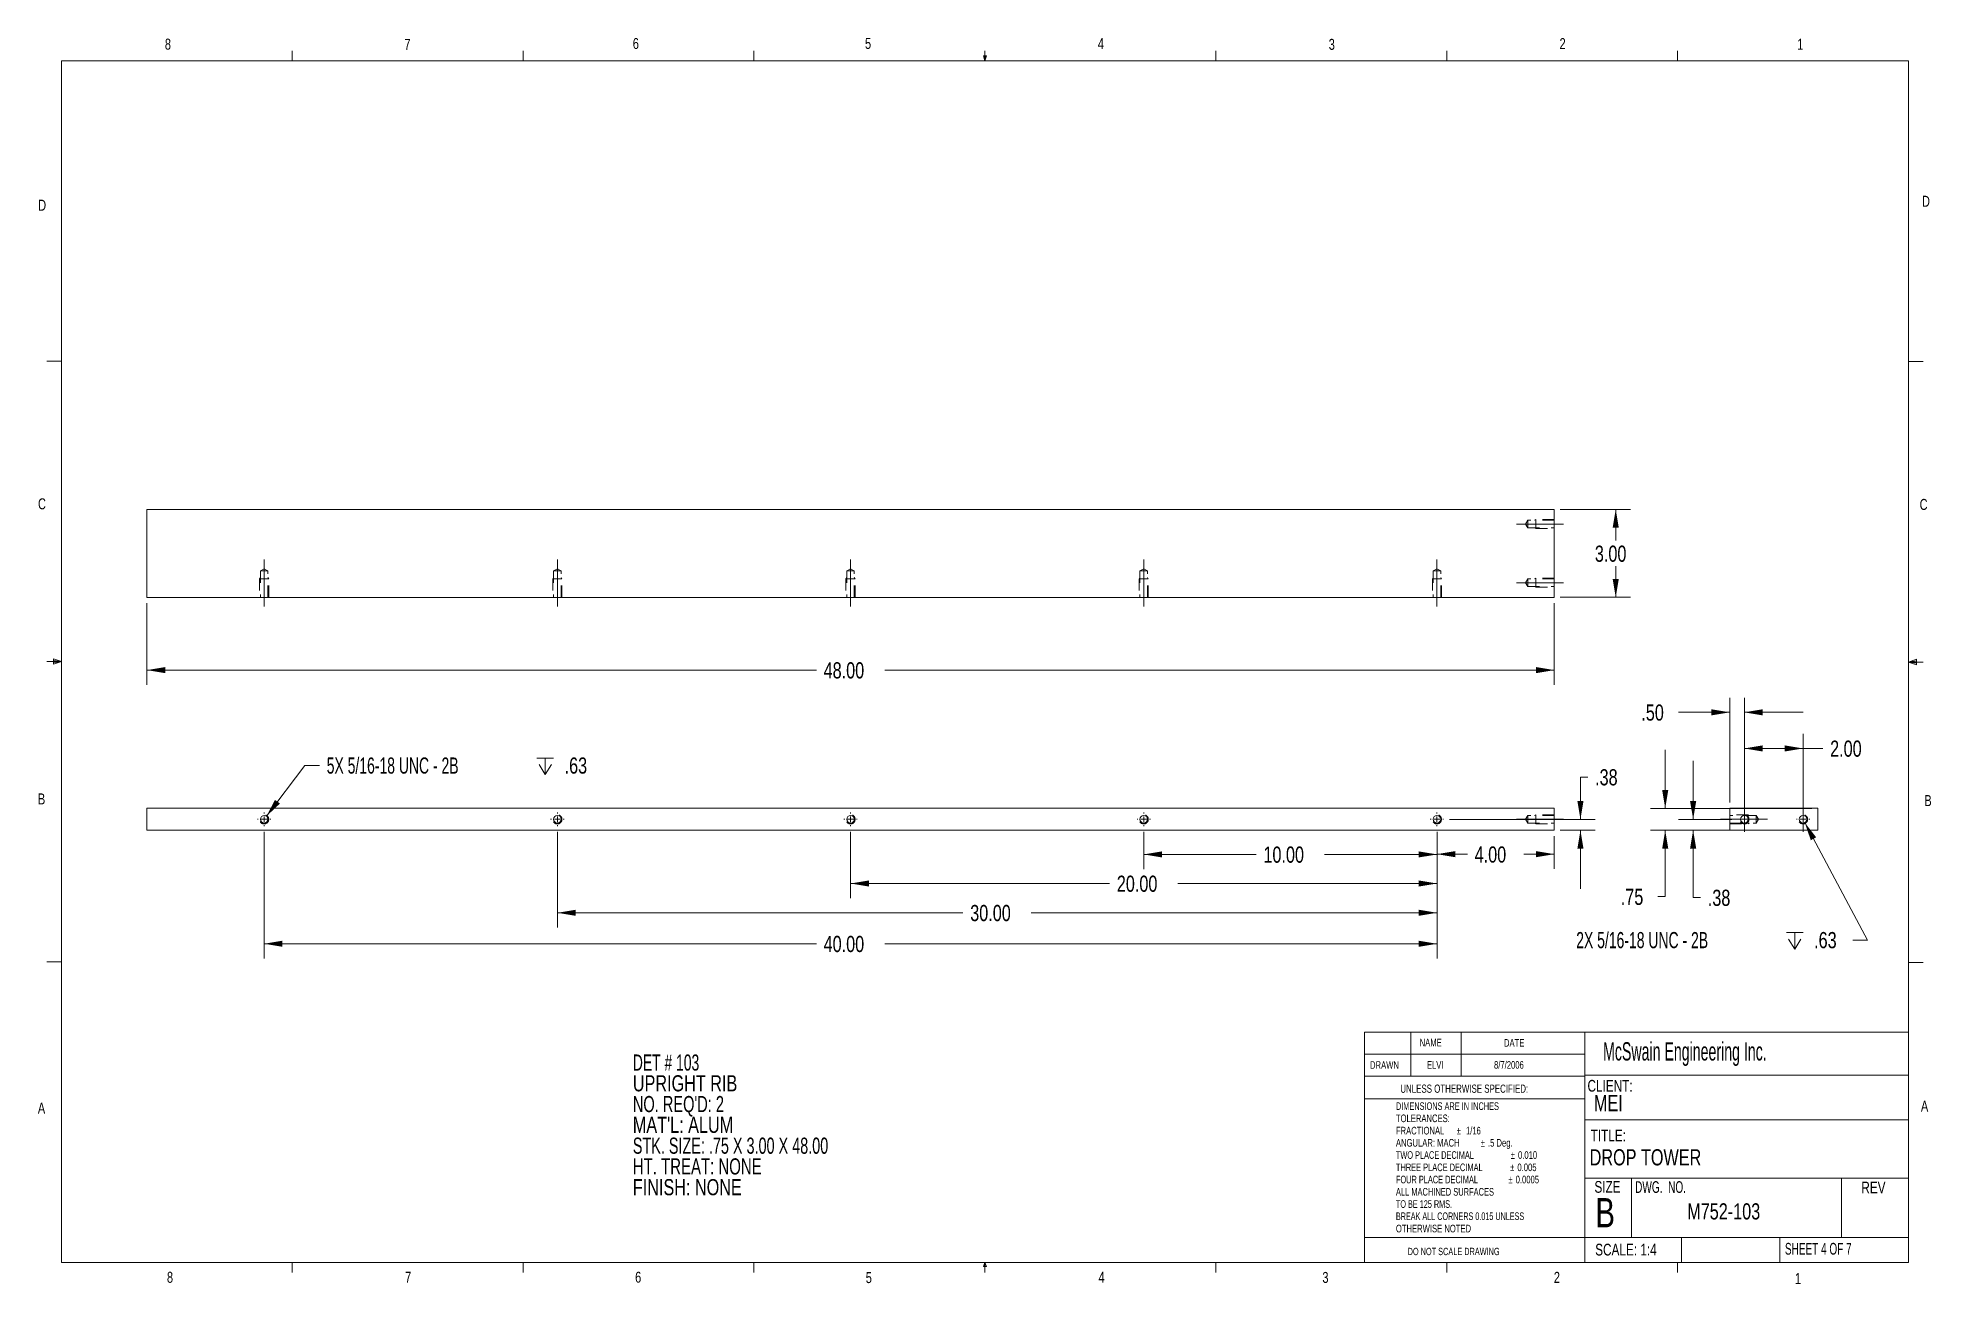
# Model space of a CAD drawing. Header units: inches. Extents: x 0.4 to 16.6, y 0.2 to 10.8.
import ezdxf

# ---------------------------------------------------------------- set-up
doc = ezdxf.new("R2010")
doc.units = ezdxf.units.IN
doc.header["$MEASUREMENT"] = 0
doc.linetypes.add('CENTERX2', pattern=[0.8, 0.5, -0.1, 0.1, -0.1])
doc.linetypes.add('HIDDEN', pattern=[0.075, 0.05, -0.025])
doc.layers.add('FORMAT', color=7, linetype='Continuous', lineweight=0)
doc.styles.add('SLDTEXTSTYLE0', font='TXT', dxfattribs={"width": 0.75})
doc.styles.add('SLDTEXTSTYLE1', font='TXT', dxfattribs={"width": 0.698864})
doc.styles.add('SLDTEXTSTYLE10', font='TXT', dxfattribs={"width": 0.6375})
doc.styles.add('SLDTEXTSTYLE11', font='TXT', dxfattribs={"width": 0.5775})
doc.styles.add('SLDTEXTSTYLE12', font='TXT', dxfattribs={"width": 0.6875})
doc.styles.add('SLDTEXTSTYLE13', font='TXT', dxfattribs={"width": 0.675})
doc.styles.add('SLDTEXTSTYLE14', font='TXT', dxfattribs={"width": 0.692308})
doc.styles.add('SLDTEXTSTYLE15', font='TXT', dxfattribs={"width": 0.645833})
doc.styles.add('SLDTEXTSTYLE2', font='TXT', dxfattribs={"width": 0.631579})
doc.styles.add('SLDTEXTSTYLE3', font='TXT', dxfattribs={"width": 0.671053})
doc.styles.add('SLDTEXTSTYLE4', font='TXT', dxfattribs={"width": 0.666667})
doc.styles.add('SLDTEXTSTYLE5', font='TXT', dxfattribs={"width": 0.710526})
doc.styles.add('SLDTEXTSTYLE6', font='TXT', dxfattribs={"width": 0.65625})
doc.styles.add('SLDTEXTSTYLE7', font='TXT', dxfattribs={"width": 0.685345})
doc.styles.add('SLDTEXTSTYLE8', font='TXT', dxfattribs={"width": 0.642857})
doc.styles.add('SLDTEXTSTYLE9', font='TXT', dxfattribs={"width": 0.72})
doc.dimstyles.new('SLDDIMSTYLE0', dxfattribs={"dimtxt": 0.137795, "dimasz": 0.156, "dimexe": 0, "dimexo": 0.0625, "dimgap": 0.034449, "dimtad": 0, "dimtih": 1, "dimtoh": 1, "dimlfac": 4, "dimzin": 4, "dimdsep": 46, "dimtxsty": 'SLDTEXTSTYLE0', "dimsah": 1, "dimcen": 0.09, "dimadec": 0, "dimazin": 0, "dimtfac": 1, "dimtdec": 3, "dimtofl": 0, "dimtmove": 0, "dimatfit": 3, "dimfxl": 0, "dimtolj": 1, "dimtzin": 12, "dimarcsym": 0})
doc.dimstyles.new('SLDDIMSTYLE1', dxfattribs={"dimtxt": 0.137795, "dimasz": 0.156, "dimexe": 0, "dimexo": 0.0625, "dimgap": 0.034449, "dimtad": 0, "dimtih": 1, "dimtoh": 1, "dimlfac": 4, "dimzin": 12, "dimdsep": 46, "dimtxsty": 'SLDTEXTSTYLE0', "dimsah": 1, "dimcen": 0.09, "dimadec": 0, "dimazin": 0, "dimtfac": 1, "dimtdec": 3, "dimtofl": 0, "dimtmove": 0, "dimatfit": 3, "dimfxl": 0, "dimtolj": 1, "dimtzin": 12, "dimarcsym": 0})
doc.dimstyles.new('SLDDIMSTYLE2', dxfattribs={"dimtxt": 0.137795, "dimasz": 0.156, "dimexe": 0, "dimexo": 0.0625, "dimgap": 0.034449, "dimtad": 0, "dimtih": 1, "dimtoh": 1, "dimlfac": 4, "dimzin": 12, "dimdsep": 46, "dimtxsty": 'SLDTEXTSTYLE0', "dimsah": 1, "dimcen": 0.09, "dimadec": 0, "dimazin": 0, "dimtfac": 1, "dimtdec": 3, "dimtofl": 0, "dimtmove": 0, "dimatfit": 3, "dimfxl": 0, "dimtolj": 1, "dimtzin": 12, "dimarcsym": 0})

# ---------------------------------------------------------------- blocks, each defined once
blk = doc.blocks.new('SW_NOTE_0')
at = {"color": 7, "linetype": 'Continuous', "lineweight": 0, "char_height": 0.065, "attachment_point": 1}
for s, insert, style in [('DIMENSIONS ARE IN INCHES', (0, 0.083), 'SLDTEXTSTYLE1'), ('TOLERANCES:', (0, -0.021), 'SLDTEXTSTYLE0'), ('FRACTIONAL', (0, -0.126), 'SLDTEXTSTYLE0'), ('%%p', (0.518, -0.126), 'SLDTEXTSTYLE0'), (' 1/16', (0.579, -0.126), 'SLDTEXTSTYLE0'), ('ANGULAR: MACH', (0, -0.23), 'SLDTEXTSTYLE0'), ('%%p', (0.723, -0.23), 'SLDTEXTSTYLE0'), ('.5 Deg.', (0.785, -0.23), 'SLDTEXTSTYLE0'), ('TWO PLACE DECIMAL    ', (0, -0.334), 'SLDTEXTSTYLE2'), ('THREE PLACE DECIMAL  ', (0, -0.439), 'SLDTEXTSTYLE3'), ('%%p', (0.974, -0.439), 'SLDTEXTSTYLE0'), ('%%p', (0.979, -0.334), 'SLDTEXTSTYLE0'), ('0.005', (1.036, -0.439), 'SLDTEXTSTYLE0'), ('0.010', (1.041, -0.334), 'SLDTEXTSTYLE0'), ('FOUR PLACE DECIMAL  ', (0, -0.543), 'SLDTEXTSTYLE4'), ('%%p', (0.959, -0.543), 'SLDTEXTSTYLE0'), ('0.0005', (1.021, -0.543), 'SLDTEXTSTYLE0'), ('ALL MACHINED SURFACES', (0, -0.648), 'SLDTEXTSTYLE5'), ('TO BE 125 RMS.', (0, -0.752), 'SLDTEXTSTYLE6'), ('OTHERWISE NOTED', (0, -0.961), 'SLDTEXTSTYLE0'), ('BREAK ALL CORNERS 0.015 UNLESS ', (0, -0.856), 'SLDTEXTSTYLE7')]:
    blk.add_mtext(s, dxfattribs=dict(at, insert=insert, style=style))
blk = doc.blocks.new('SW_NOTE_1')
at = {"color": 7, "linetype": 'Continuous', "lineweight": 0, "char_height": 0.1378, "attachment_point": 1}
for s, insert, style in [('DET # 103', (0, 0.176), 'SLDTEXTSTYLE8'), ('UPRIGHT RIB', (0, -0.001), 'SLDTEXTSTYLE0'), ("NO. REQ'D: 2", (0, -0.178), 'SLDTEXTSTYLE13'), ("MAT'L: ALUM", (0, -0.355), 'SLDTEXTSTYLE0'), ('STK. SIZE: .75 X 3.00 X 48.00', (0, -0.533), 'SLDTEXTSTYLE4'), ('HT. TREAT: NONE', (0, -0.71), 'SLDTEXTSTYLE14'), ('FINISH: NONE', (0, -0.887), 'SLDTEXTSTYLE0')]:
    blk.add_mtext(s, dxfattribs=dict(at, insert=insert, style=style))
blk = doc.blocks.new('*D3')
at = {"color": 7, "linetype": 'Continuous', "lineweight": 0}
for p, q in [((13.406, 6.815), (14.005, 6.815)), ((13.88, 6.815), (13.88, 6.549)), ((13.88, 6.065), (13.88, 6.33)), ((13.406, 6.065), (14.005, 6.065))]:
    blk.add_line(p, q, dxfattribs=at)
for points in [[(13.88, 6.815), (13.854, 6.659), (13.906, 6.659)], [(13.88, 6.065), (13.906, 6.221), (13.854, 6.221)]]:
    blk.add_solid(points, dxfattribs=at)
at = {"color": 7, "linetype": 'Continuous', "lineweight": 0, "insert": (13.702, 6.506), "char_height": 0.1378, "attachment_point": 1, "style": 'SLDTEXTSTYLE0'}
blk.add_mtext('3.00', dxfattribs=at)
blk = doc.blocks.new('*D4')
at = {"color": 7, "linetype": 'Continuous', "lineweight": 0}
for p, q in [((1.356, 6.015), (1.356, 5.319)), ((13.356, 6.015), (13.356, 5.319)), ((1.356, 5.444), (7.064, 5.444)), ((13.356, 5.444), (7.647, 5.444))]:
    blk.add_line(p, q, dxfattribs=at)
for points in [[(1.356, 5.444), (1.512, 5.418), (1.512, 5.47)], [(13.356, 5.444), (13.2, 5.47), (13.2, 5.418)]]:
    blk.add_solid(points, dxfattribs=at)
at = {"color": 7, "linetype": 'Continuous', "lineweight": 0, "insert": (7.126, 5.511), "char_height": 0.1378, "attachment_point": 1, "style": 'SLDTEXTSTYLE0'}
blk.add_mtext('48.00', dxfattribs=at)
blk = doc.blocks.new('SW_SYMBOL_HOLE_DEPTH')
at = {"color": 0, "linetype": 'Continuous', "lineweight": 0}
for p, q in [((0, 34.4), (31.5, 34.4)), ((3.9, 21.9), (15.7, 3)), ((15.7, 34.4), (15.7, 3)), ((27.6, 21.9), (15.7, 3))]:
    blk.add_line(p, q, dxfattribs=at)
blk = doc.blocks.new('*D5')
at = {"color": 7, "linetype": 'Continuous', "lineweight": 0}
for p, q in [((2.375, 4.197), (2.702, 4.631)), ((2.702, 4.631), (2.827, 4.631))]:
    blk.add_line(p, q, dxfattribs=at)
blk.add_solid([(2.375, 4.197), (2.49, 4.306), (2.448, 4.337)], dxfattribs=at)
at = {"color": 7, "linetype": 'Continuous', "lineweight": 0, "xscale": 0.004470703125, "yscale": 0.004470703125, "zscale": 0.004470703125}
blk.add_blockref('SW_SYMBOL_HOLE_DEPTH', (4.682, 4.54), dxfattribs=at)
at = {"color": 7, "linetype": 'Continuous', "lineweight": 0, "char_height": 0.1378, "attachment_point": 1}
for s, insert, style in [('5X 5/16-18 UNC - 2B ', (2.889, 4.699), 'SLDTEXTSTYLE15'), (' .63', (4.879, 4.699), 'SLDTEXTSTYLE0')]:
    blk.add_mtext(s, dxfattribs=dict(at, insert=insert, style=style))
blk = doc.blocks.new('*D7')
at = {"color": 7, "linetype": 'Continuous', "lineweight": 0}
for p, q in [((13.642, 4.532), (13.579, 4.532)), ((13.579, 4.532), (13.579, 4.171)), ((12.463, 4.171), (13.704, 4.171)), ((13.406, 4.078), (13.704, 4.078)), ((13.579, 4.078), (13.579, 3.578))]:
    blk.add_line(p, q, dxfattribs=at)
for points in [[(13.579, 4.171), (13.605, 4.327), (13.553, 4.327)], [(13.579, 4.078), (13.553, 3.922), (13.605, 3.922)]]:
    blk.add_solid(points, dxfattribs=at)
at = {"color": 7, "linetype": 'Continuous', "lineweight": 0, "insert": (13.704, 4.599), "char_height": 0.1378, "attachment_point": 1, "style": 'SLDTEXTSTYLE0'}
blk.add_mtext('.38', dxfattribs=at)
blk = doc.blocks.new('*D8')
at = {"color": 7, "linetype": 'Continuous', "lineweight": 0}
for p, q in [((12.356, 4.064), (12.356, 3.749)), ((13.356, 4.028), (13.356, 3.749)), ((12.356, 3.874), (12.615, 3.874)), ((13.356, 3.874), (13.096, 3.874))]:
    blk.add_line(p, q, dxfattribs=at)
for points in [[(12.356, 3.874), (12.512, 3.848), (12.512, 3.9)], [(13.356, 3.874), (13.2, 3.9), (13.2, 3.848)]]:
    blk.add_solid(points, dxfattribs=at)
at = {"color": 7, "linetype": 'Continuous', "lineweight": 0, "insert": (12.677, 3.94), "char_height": 0.1378, "attachment_point": 1, "style": 'SLDTEXTSTYLE0'}
blk.add_mtext('4.00', dxfattribs=at)
blk = doc.blocks.new('*D9')
at = {"color": 7, "linetype": 'Continuous', "lineweight": 0}
for p, q in [((9.856, 4.064), (9.856, 3.747)), ((12.356, 4.064), (12.356, 3.747)), ((9.856, 3.872), (10.814, 3.872)), ((12.356, 3.872), (11.397, 3.872))]:
    blk.add_line(p, q, dxfattribs=at)
for points in [[(9.856, 3.872), (10.012, 3.846), (10.012, 3.898)], [(12.356, 3.872), (12.2, 3.898), (12.2, 3.846)]]:
    blk.add_solid(points, dxfattribs=at)
at = {"color": 7, "linetype": 'Continuous', "lineweight": 0, "insert": (10.876, 3.939), "char_height": 0.1378, "attachment_point": 1, "style": 'SLDTEXTSTYLE0'}
blk.add_mtext('10.00', dxfattribs=at)
blk = doc.blocks.new('*D10')
at = {"color": 7, "linetype": 'Continuous', "lineweight": 0}
for p, q in [((7.356, 4.064), (7.356, 3.499)), ((12.356, 4.064), (12.356, 3.499)), ((7.356, 3.624), (9.564, 3.624)), ((12.356, 3.624), (10.147, 3.624))]:
    blk.add_line(p, q, dxfattribs=at)
for points in [[(7.356, 3.624), (7.512, 3.598), (7.512, 3.65)], [(12.356, 3.624), (12.2, 3.65), (12.2, 3.598)]]:
    blk.add_solid(points, dxfattribs=at)
at = {"color": 7, "linetype": 'Continuous', "lineweight": 0, "insert": (9.626, 3.691), "char_height": 0.1378, "attachment_point": 1, "style": 'SLDTEXTSTYLE0'}
blk.add_mtext('20.00', dxfattribs=at)
blk = doc.blocks.new('*D11')
at = {"color": 7, "linetype": 'Continuous', "lineweight": 0}
for p, q in [((4.856, 4.064), (4.856, 3.249)), ((12.356, 4.064), (12.356, 3.249)), ((4.856, 3.374), (8.314, 3.374)), ((12.356, 3.374), (8.897, 3.374))]:
    blk.add_line(p, q, dxfattribs=at)
for points in [[(4.856, 3.374), (5.012, 3.348), (5.012, 3.4)], [(12.356, 3.374), (12.2, 3.4), (12.2, 3.348)]]:
    blk.add_solid(points, dxfattribs=at)
at = {"color": 7, "linetype": 'Continuous', "lineweight": 0, "insert": (8.376, 3.441), "char_height": 0.1378, "attachment_point": 1, "style": 'SLDTEXTSTYLE0'}
blk.add_mtext('30.00', dxfattribs=at)
blk = doc.blocks.new('*D12')
at = {"color": 7, "linetype": 'Continuous', "lineweight": 0}
for p, q in [((2.356, 4.064), (2.356, 2.985)), ((12.356, 4.064), (12.356, 2.985)), ((2.356, 3.11), (7.064, 3.11)), ((12.356, 3.11), (7.647, 3.11))]:
    blk.add_line(p, q, dxfattribs=at)
for points in [[(2.356, 3.11), (2.512, 3.084), (2.512, 3.136)], [(12.356, 3.11), (12.2, 3.136), (12.2, 3.084)]]:
    blk.add_solid(points, dxfattribs=at)
at = {"color": 7, "linetype": 'Continuous', "lineweight": 0, "insert": (7.126, 3.177), "char_height": 0.1378, "attachment_point": 1, "style": 'SLDTEXTSTYLE0'}
blk.add_mtext('40.00', dxfattribs=at)
blk = doc.blocks.new('SW_CENTERMARKSYMBOL_0')
at = {"color": 7, "linetype": 'Continuous', "lineweight": 0}
for p, q in [((-0.05, 0), (-0.057125, 0)), ((0, 0), (-0.025, 0)), ((0, 0.05), (0, 0.057125)), ((0, 0), (0, 0.025)), ((0, 0), (0, -0.025)), ((0, 0), (0.025, 0)), ((0.05, 0), (0.057125, 0)), ((0, -0.05), (0, -0.057125))]:
    blk.add_line(p, q, dxfattribs=at)
blk = doc.blocks.new('SW_CENTERMARKSYMBOL_1')
at = {"color": 7, "linetype": 'Continuous', "lineweight": 0}
for p, q in [((-0.05, 0), (-0.057125, 0)), ((0, 0), (-0.025, 0)), ((0, 0.05), (0, 0.057125)), ((0, 0), (0, 0.025)), ((0, 0), (0, -0.025)), ((0, 0), (0.025, 0)), ((0.05, 0), (0.057125, 0)), ((0, -0.05), (0, -0.057125))]:
    blk.add_line(p, q, dxfattribs=at)
blk = doc.blocks.new('SW_CENTERMARKSYMBOL_2')
at = {"color": 7, "linetype": 'Continuous', "lineweight": 0}
for p, q in [((-0.05, 0), (-0.057125, 0)), ((0, 0), (-0.025, 0)), ((0, 0.05), (0, 0.057125)), ((0, 0), (0, 0.025)), ((0, 0), (0, -0.025)), ((0, 0), (0.025, 0)), ((0.05, 0), (0.057125, 0)), ((0, -0.05), (0, -0.057125))]:
    blk.add_line(p, q, dxfattribs=at)
blk = doc.blocks.new('SW_CENTERMARKSYMBOL_3')
at = {"color": 7, "linetype": 'Continuous', "lineweight": 0}
for p, q in [((-0.05, 0), (-0.057125, 0)), ((0, 0), (-0.025, 0)), ((0, 0.05), (0, 0.057125)), ((0, 0), (0, 0.025)), ((0, 0), (0, -0.025)), ((0, 0), (0.025, 0)), ((0.05, 0), (0.057125, 0)), ((0, -0.05), (0, -0.057125))]:
    blk.add_line(p, q, dxfattribs=at)
blk = doc.blocks.new('SW_CENTERMARKSYMBOL_4')
at = {"color": 7, "linetype": 'Continuous', "lineweight": 0}
for p, q in [((-0.05, 0), (-0.057125, 0)), ((0, 0), (-0.025, 0)), ((0, 0.05), (0, 0.057125)), ((0, 0), (0, 0.025)), ((0, 0), (0, -0.025)), ((0, 0), (0.025, 0)), ((0.05, 0), (0.057125, 0)), ((0, -0.05), (0, -0.057125))]:
    blk.add_line(p, q, dxfattribs=at)
blk = doc.blocks.new('*D18')
at = {"color": 7, "linetype": 'Continuous', "lineweight": 0}
for p, q in [((15.492, 4.143), (16.026, 3.142)), ((16.026, 3.142), (15.901, 3.142))]:
    blk.add_line(p, q, dxfattribs=at)
blk.add_solid([(15.492, 4.143), (15.543, 3.993), (15.589, 4.018)], dxfattribs=at)
at = {"color": 7, "linetype": 'Continuous', "lineweight": 0, "xscale": 0.004470703125, "yscale": 0.004470703125, "zscale": 0.004470703125}
blk.add_blockref('SW_SYMBOL_HOLE_DEPTH', (15.336, 3.051), dxfattribs=at)
at = {"color": 7, "linetype": 'Continuous', "lineweight": 0, "char_height": 0.1378, "attachment_point": 1}
for s, insert, style in [('2X 5/16-18 UNC - 2B ', (13.543, 3.21), 'SLDTEXTSTYLE15'), (' .63', (15.533, 3.21), 'SLDTEXTSTYLE0')]:
    blk.add_mtext(s, dxfattribs=dict(at, insert=insert, style=style))
blk = doc.blocks.new('*D19')
at = {"color": 7, "linetype": 'Continuous', "lineweight": 0}
for p, q in [((14.302, 4.265), (14.302, 4.765)), ((15.552, 4.265), (14.177, 4.265)), ((15.552, 4.078), (14.177, 4.078)), ((14.302, 3.512), (14.302, 4.078)), ((14.24, 3.512), (14.302, 3.512))]:
    blk.add_line(p, q, dxfattribs=at)
for points in [[(14.302, 4.265), (14.328, 4.421), (14.276, 4.421)], [(14.302, 4.078), (14.276, 3.922), (14.328, 3.922)]]:
    blk.add_solid(points, dxfattribs=at)
at = {"color": 7, "linetype": 'Continuous', "lineweight": 0, "insert": (13.923, 3.579), "char_height": 0.1378, "attachment_point": 1, "style": 'SLDTEXTSTYLE0'}
blk.add_mtext('.75', dxfattribs=at)
blk = doc.blocks.new('*D20')
at = {"color": 7, "linetype": 'Continuous', "lineweight": 0}
for p, q in [((14.54, 4.171), (14.54, 4.671)), ((14.87, 4.171), (14.415, 4.171)), ((14.802, 4.078), (14.415, 4.078)), ((14.54, 3.505), (14.54, 4.078)), ((14.602, 3.505), (14.54, 3.505))]:
    blk.add_line(p, q, dxfattribs=at)
for points in [[(14.54, 4.171), (14.566, 4.327), (14.514, 4.327)], [(14.54, 4.078), (14.514, 3.922), (14.566, 3.922)]]:
    blk.add_solid(points, dxfattribs=at)
at = {"color": 7, "linetype": 'Continuous', "lineweight": 0, "insert": (14.665, 3.571), "char_height": 0.1378, "attachment_point": 1, "style": 'SLDTEXTSTYLE0'}
blk.add_mtext('.38', dxfattribs=at)
blk = doc.blocks.new('*D21')
at = {"color": 7, "linetype": 'Continuous', "lineweight": 0}
for p, q in [((14.852, 4.315), (14.852, 5.209)), ((14.977, 4.064), (14.977, 5.209)), ((14.852, 5.084), (14.415, 5.084)), ((14.977, 5.084), (15.477, 5.084))]:
    blk.add_line(p, q, dxfattribs=at)
for points in [[(14.852, 5.084), (14.696, 5.11), (14.696, 5.058)], [(14.977, 5.084), (15.133, 5.058), (15.133, 5.11)]]:
    blk.add_solid(points, dxfattribs=at)
at = {"color": 7, "linetype": 'Continuous', "lineweight": 0, "insert": (14.098, 5.151), "char_height": 0.1378, "attachment_point": 1, "style": 'SLDTEXTSTYLE0'}
blk.add_mtext('.50', dxfattribs=at)
blk = doc.blocks.new('*D22')
at = {"color": 7, "linetype": 'Continuous', "lineweight": 0}
for p, q in [((14.977, 4.064), (14.977, 4.901)), ((15.477, 4.064), (15.477, 4.901)), ((14.977, 4.776), (15.477, 4.776)), ((15.477, 4.776), (15.646, 4.776))]:
    blk.add_line(p, q, dxfattribs=at)
for points in [[(14.977, 4.776), (15.133, 4.75), (15.133, 4.802)], [(15.477, 4.776), (15.321, 4.802), (15.321, 4.75)]]:
    blk.add_solid(points, dxfattribs=at)
at = {"color": 7, "linetype": 'Continuous', "lineweight": 0, "insert": (15.708, 4.843), "char_height": 0.1378, "attachment_point": 1, "style": 'SLDTEXTSTYLE0'}
blk.add_mtext('2.00', dxfattribs=at)
blk = doc.blocks.new('SW_CENTERMARKSYMBOL_5')
at = {"color": 7, "linetype": 'Continuous', "lineweight": 0}
for p, q in [((-0.05, 0), (-0.057125, 0)), ((0, 0), (-0.025, 0)), ((0, 0.05), (0, 0.057125)), ((0, 0), (0, 0.025)), ((0, 0), (0, -0.025)), ((0, 0), (0.025, 0)), ((0.05, 0), (0.057125, 0)), ((0, -0.05), (0, -0.057125))]:
    blk.add_line(p, q, dxfattribs=at)
blk = doc.blocks.new('SW_CENTERMARKSYMBOL_6')
at = {"color": 7, "linetype": 'Continuous', "lineweight": 0}
for p, q in [((-0.05, 0), (-0.057125, 0)), ((0, 0), (-0.025, 0)), ((0, 0.05), (0, 0.057125)), ((0, 0), (0, 0.025)), ((0, 0), (0, -0.025)), ((0, 0), (0.025, 0)), ((0.05, 0), (0.057125, 0)), ((0, -0.05), (0, -0.057125))]:
    blk.add_line(p, q, dxfattribs=at)

msp = doc.modelspace()

# ---------------------------------------------------------------- linework, layer by layer
at = {"color": 7, "linetype": 'Continuous', "lineweight": 0}
for p, q in [((2.5948, 10.6421), (2.5948, 10.7269)), ((4.5635, 10.6421), (4.5635, 10.7269)), ((6.5323, 10.6421), (6.5323, 10.7269)), ((8.501, 10.6421), (8.4878, 10.684)), ((8.5136, 10.684), (8.4878, 10.684)), ((8.494, 10.684), (8.501, 10.6421)), ((8.501, 10.6421), (8.501, 10.7269)), ((8.501, 10.6421), (8.5136, 10.684)), ((8.5059, 10.684), (8.501, 10.6421)), ((10.4698, 10.6421), (10.4698, 10.7269)), ((12.4385, 10.6421), (12.4385, 10.7269)), ((14.4073, 10.6421), (14.4073, 10.7269)), ((0.6263, 10.6421), (16.3763, 10.6421)), ((0.6263, 10.6421), (0.6263, 0.3921)), ((16.3763, 0.3921), (16.3763, 10.6421)), ((0.6263, 8.0796), (0.5013, 8.0796)), ((16.3763, 8.0753), (16.5013, 8.0753)), ((0.6263, 5.5171), (0.5013, 5.5171)), ((0.5591, 5.5411), (0.5591, 5.4945)), ((0.6263, 5.5171), (0.5591, 5.5411)), ((0.6263, 5.5171), (0.5591, 5.5261)), ((0.6263, 5.5171), (0.5591, 5.5068)), ((0.6263, 5.5171), (0.5591, 5.4945)), ((16.3763, 5.5128), (16.4434, 5.5368)), ((16.3763, 5.5128), (16.4434, 5.5218)), ((16.3763, 5.5128), (16.5013, 5.5128)), ((16.3763, 5.5128), (16.4434, 5.4902)), ((16.3763, 5.5128), (16.4434, 5.5025)), ((16.4434, 5.5368), (16.4434, 5.4902)), ((0.6263, 2.9546), (0.5013, 2.9546)), ((16.3763, 2.9503), (16.5013, 2.9503)), ((11.737, 2.3564), (11.737, 0.3921)), ((11.737, 2.3564), (16.3763, 2.3564)), ((12.1322, 2.3564), (12.1322, 1.9814)), ((12.5633, 2.3564), (12.5633, 1.9814)), ((13.6175, 2.3564), (13.6175, 0.3921)), ((11.737, 2.1689), (13.6175, 2.1689)), ((11.737, 1.9814), (13.6175, 1.9814)), ((13.6175, 1.9893), (16.3763, 1.9893)), ((13.6175, 1.7879), (11.737, 1.7879)), ((13.6175, 1.6072), (16.3763, 1.6072)), ((13.6175, 1.1119), (16.3763, 1.1119)), ((14.0131, 1.1119), (14.0131, 0.605)), ((15.8043, 1.1119), (15.8043, 0.605)), ((13.6175, 0.605), (11.737, 0.605)), ((13.6175, 0.605), (16.3763, 0.605)), ((14.4407, 0.605), (14.4407, 0.3921)), ((15.2799, 0.605), (15.2799, 0.3921)), ((16.3763, 0.3921), (0.6263, 0.3921)), ((2.5948, 0.3921), (2.5948, 0.3073)), ((4.5635, 0.3921), (4.5635, 0.3073)), ((6.5323, 0.3921), (6.5323, 0.3073)), ((8.4878, 0.3575), (8.501, 0.3921)), ((8.5136, 0.3575), (8.4878, 0.3575)), ((8.501, 0.3921), (8.501, 0.3073)), ((8.501, 0.3921), (8.5136, 0.3575)), ((10.4698, 0.3921), (10.4698, 0.3073)), ((12.4385, 0.3921), (12.4385, 0.3073)), ((14.4073, 0.3921), (14.4073, 0.3073))]:
    msp.add_line(p, q, dxfattribs=at)
at = {"color": 7, "linetype": 'Continuous', "lineweight": 15}
for p, q in [((1.3555, 6.8147), (1.3555, 6.0647)), ((13.3555, 6.8147), (1.3555, 6.8147)), ((13.3555, 6.0647), (13.3555, 6.8147)), ((1.3555, 6.0647), (13.3555, 6.0647)), ((1.3555, 4.2651), (1.3555, 4.0776)), ((1.3555, 4.2651), (13.3555, 4.2651)), ((13.3555, 4.2651), (13.3555, 4.0776)), ((14.8522, 4.2651), (15.6022, 4.2651)), ((14.8522, 4.2651), (14.8522, 4.0776)), ((15.6022, 4.2651), (15.6022, 4.0776)), ((1.3555, 4.0776), (13.3555, 4.0776)), ((14.8522, 4.0776), (15.6022, 4.0776))]:
    msp.add_line(p, q, dxfattribs=at)
at = {"color": 7, "linetype": 'CENTERX2', "lineweight": 0}
for p, q in [((13.1305, 6.6897), (13.0325, 6.6897)), ((13.1305, 6.6897), (13.4343, 6.6897)), ((2.3555, 6.2897), (2.3555, 6.3878)), ((4.8555, 6.2897), (4.8555, 6.3878)), ((7.3555, 6.2897), (7.3555, 6.3878)), ((9.8555, 6.2897), (9.8555, 6.3878)), ((12.3555, 6.2897), (12.3555, 6.3878)), ((2.3555, 6.2897), (2.3555, 5.986)), ((4.8555, 6.2897), (4.8555, 5.986)), ((7.3555, 6.2897), (7.3555, 5.986)), ((9.8555, 6.2897), (9.8555, 5.986)), ((12.3555, 6.2897), (12.3555, 5.986)), ((13.1305, 6.1897), (13.0325, 6.1897)), ((13.1305, 6.1897), (13.4343, 6.1897)), ((13.1305, 4.1713), (13.0325, 4.1713)), ((13.1305, 4.1713), (13.4343, 4.1713)), ((15.0772, 4.1713), (14.7735, 4.1713)), ((15.0772, 4.1713), (15.1752, 4.1713))]:
    msp.add_line(p, q, dxfattribs=at)
at = {"color": 9, "linetype": 'HIDDEN', "lineweight": 0}
for p, q in [((13.1305, 6.7218), (13.1112, 6.6897)), ((13.1112, 6.6897), (13.1305, 6.6576)), ((13.1305, 6.7218), (13.1305, 6.6576)), ((13.3555, 6.7218), (13.1305, 6.7218)), ((13.1305, 6.6576), (13.3555, 6.6576)), ((2.3555, 6.309), (2.3234, 6.2897)), ((2.3877, 6.2897), (2.3555, 6.309)), ((4.8555, 6.309), (4.8234, 6.2897)), ((4.8877, 6.2897), (4.8555, 6.309)), ((7.3555, 6.309), (7.3234, 6.2897)), ((7.3877, 6.2897), (7.3555, 6.309)), ((9.8555, 6.309), (9.8234, 6.2897)), ((9.8877, 6.2897), (9.8555, 6.309)), ((12.3555, 6.309), (12.3234, 6.2897)), ((12.3877, 6.2897), (12.3555, 6.309)), ((2.3555, 6.2897), (2.3234, 6.2897)), ((2.3234, 6.2897), (2.3234, 6.0647)), ((2.3877, 6.2897), (2.3555, 6.2897)), ((2.3877, 6.0647), (2.3877, 6.2897)), ((4.8555, 6.2897), (4.8234, 6.2897)), ((4.8234, 6.2897), (4.8234, 6.0647)), ((4.8877, 6.2897), (4.8555, 6.2897)), ((4.8877, 6.0647), (4.8877, 6.2897)), ((7.3555, 6.2897), (7.3234, 6.2897)), ((7.3234, 6.2897), (7.3234, 6.0647)), ((7.3877, 6.2897), (7.3555, 6.2897)), ((7.3877, 6.0647), (7.3877, 6.2897)), ((9.8555, 6.2897), (9.8234, 6.2897)), ((9.8234, 6.2897), (9.8234, 6.0647)), ((9.8877, 6.2897), (9.8555, 6.2897)), ((9.8877, 6.0647), (9.8877, 6.2897)), ((12.3555, 6.2897), (12.3234, 6.2897)), ((12.3234, 6.2897), (12.3234, 6.0647)), ((12.3877, 6.2897), (12.3555, 6.2897)), ((12.3877, 6.0647), (12.3877, 6.2897)), ((13.1305, 6.2218), (13.1112, 6.1897)), ((13.1112, 6.1897), (13.1305, 6.1576)), ((13.1305, 6.2218), (13.1305, 6.1576)), ((13.3555, 6.2218), (13.1305, 6.2218)), ((13.1305, 6.1576), (13.3555, 6.1576)), ((13.1305, 4.2034), (13.1112, 4.1713)), ((13.1305, 4.2034), (13.1305, 4.1392)), ((13.3555, 4.2034), (13.1305, 4.2034)), ((15.0772, 4.2034), (14.8522, 4.2034)), ((15.0772, 4.1392), (15.0772, 4.2034)), ((15.0965, 4.1713), (15.0772, 4.2034)), ((13.1112, 4.1713), (13.1305, 4.1392)), ((13.1305, 4.1392), (13.3555, 4.1392)), ((14.8522, 4.1392), (15.0772, 4.1392)), ((15.0772, 4.1392), (15.0965, 4.1713))]:
    msp.add_line(p, q, dxfattribs=at)
at = {"color": 7, "linetype": 'HIDDEN', "lineweight": 0}
for p, q in [((13.198, 6.7288), (13.1876, 6.7218)), ((13.1876, 6.6576), (13.198, 6.6507)), ((13.3555, 6.7288), (13.198, 6.7288)), ((13.198, 6.7012), (13.198, 6.7288)), ((13.198, 6.6897), (13.198, 6.7012)), ((13.198, 6.6507), (13.198, 6.6897)), ((13.198, 6.6507), (13.3555, 6.6507)), ((2.3234, 6.2326), (2.3165, 6.2222)), ((2.3165, 6.2222), (2.3165, 6.0647)), ((2.3165, 6.2222), (2.3555, 6.2222)), ((2.3555, 6.2222), (2.3671, 6.2222)), ((2.3671, 6.2222), (2.3946, 6.2222)), ((2.3946, 6.2222), (2.3877, 6.2326)), ((2.3946, 6.0647), (2.3946, 6.2222)), ((4.8234, 6.2326), (4.8165, 6.2222)), ((4.8165, 6.2222), (4.8165, 6.0647)), ((4.8165, 6.2222), (4.8555, 6.2222)), ((4.8555, 6.2222), (4.8671, 6.2222)), ((4.8671, 6.2222), (4.8946, 6.2222)), ((4.8946, 6.2222), (4.8877, 6.2326)), ((4.8946, 6.0647), (4.8946, 6.2222)), ((7.3234, 6.2326), (7.3165, 6.2222)), ((7.3165, 6.2222), (7.3165, 6.0647)), ((7.3165, 6.2222), (7.3555, 6.2222)), ((7.3555, 6.2222), (7.3671, 6.2222)), ((7.3671, 6.2222), (7.3946, 6.2222)), ((7.3946, 6.2222), (7.3877, 6.2326)), ((7.3946, 6.0647), (7.3946, 6.2222)), ((9.8234, 6.2326), (9.8165, 6.2222)), ((9.8165, 6.2222), (9.8165, 6.0647)), ((9.8165, 6.2222), (9.8555, 6.2222)), ((9.8555, 6.2222), (9.8671, 6.2222)), ((9.8671, 6.2222), (9.8946, 6.2222)), ((9.8946, 6.2222), (9.8877, 6.2326)), ((9.8946, 6.0647), (9.8946, 6.2222)), ((12.3234, 6.2326), (12.3165, 6.2222)), ((12.3165, 6.2222), (12.3165, 6.0647)), ((12.3165, 6.2222), (12.3555, 6.2222)), ((12.3555, 6.2222), (12.3671, 6.2222)), ((12.3671, 6.2222), (12.3946, 6.2222)), ((12.3946, 6.2222), (12.3877, 6.2326)), ((12.3946, 6.0647), (12.3946, 6.2222)), ((13.198, 6.2288), (13.1876, 6.2218)), ((13.1876, 6.1576), (13.198, 6.1507)), ((13.3555, 6.2288), (13.198, 6.2288)), ((13.198, 6.2012), (13.198, 6.2288)), ((13.198, 6.1897), (13.198, 6.2012)), ((13.198, 6.1507), (13.198, 6.1897)), ((13.198, 6.1507), (13.3555, 6.1507)), ((13.198, 4.2104), (13.1876, 4.2034)), ((13.3555, 4.2104), (13.198, 4.2104)), ((13.198, 4.1327), (13.198, 4.2104)), ((15.0097, 4.2104), (14.8522, 4.2104)), ((15.0201, 4.2034), (15.0097, 4.2104)), ((15.0097, 4.2104), (15.0097, 4.2086)), ((15.0097, 4.2086), (15.0097, 4.1322)), ((13.1876, 4.1392), (13.198, 4.1322)), ((13.198, 4.1322), (13.198, 4.1327)), ((13.198, 4.1322), (13.3555, 4.1322)), ((14.8522, 4.1322), (15.0097, 4.1322)), ((15.0097, 4.1322), (15.0201, 4.1392))]:
    msp.add_line(p, q, dxfattribs=at)
for centre in [(2.3555, 4.1713), (4.8555, 4.1713), (7.3555, 4.1713), (9.8555, 4.1713), (12.3555, 4.1713), (14.9772, 4.1713), (15.4772, 4.1713)]:
    msp.add_circle(centre, 0.0391, dxfattribs=at)
at = {"color": 7, "linetype": 'Continuous', "lineweight": 15}
for centre in [(2.3555, 4.1713), (4.8555, 4.1713), (7.3555, 4.1713), (9.8555, 4.1713), (12.3555, 4.1713), (14.9772, 4.1713), (15.4772, 4.1713)]:
    msp.add_circle(centre, 0.0321, dxfattribs=at)

# ---------------------------------------------------------------- block references
at = {"color": 7, "linetype": 'Continuous', "lineweight": 0}
for name, p in [('SW_CENTERMARKSYMBOL_4', (2.3555, 4.1713)), ('SW_CENTERMARKSYMBOL_3', (4.8555, 4.1713)), ('SW_CENTERMARKSYMBOL_2', (7.3555, 4.1713)), ('SW_CENTERMARKSYMBOL_1', (9.8555, 4.1713)), ('SW_CENTERMARKSYMBOL_0', (12.3555, 4.1713)), ('SW_CENTERMARKSYMBOL_5', (14.9772, 4.1713)), ('SW_CENTERMARKSYMBOL_6', (15.4772, 4.1713)), ('SW_NOTE_1', (5.4992, 1.9896)), ('SW_NOTE_0', (12.0056, 1.6744))]:
    msp.add_blockref(name, p, dxfattribs=at)

# ---------------------------------------------------------------- texts
at = {"color": 7, "linetype": 'Continuous', "lineweight": 0, "attachment_point": 1}
for s, insert, char_height, style in [('8', (1.5091, 10.8304), 0.0937, 'SLDTEXTSTYLE0'), ('7', (3.551, 10.8276), 0.0937, 'SLDTEXTSTYLE0'), ('6', (5.4987, 10.8356), 0.0937, 'SLDTEXTSTYLE0'), ('5', (7.4787, 10.8362), 0.0937, 'SLDTEXTSTYLE0'), ('4', (9.4643, 10.8346), 0.0937, 'SLDTEXTSTYLE0'), ('3', (11.4327, 10.8284), 0.0937, 'SLDTEXTSTYLE0'), ('2', (13.401, 10.8351), 0.0937, 'SLDTEXTSTYLE0'), ('1', (15.4274, 10.829), 0.0937, 'SLDTEXTSTYLE0'), ('D', (0.4286, 9.4564), 0.0937, 'SLDTEXTSTYLE0'), ('D', (16.4913, 9.4899), 0.0937, 'SLDTEXTSTYLE0'), ('C', (0.4273, 6.9092), 0.0937, 'SLDTEXTSTYLE0'), ('C', (16.4712, 6.904), 0.0937, 'SLDTEXTSTYLE0'), ('B', (0.4264, 4.3921), 0.0937, 'SLDTEXTSTYLE0'), ('B', (16.5115, 4.378), 0.0937, 'SLDTEXTSTYLE0'), ('NAME', (12.2079, 2.2996), 0.065, 'SLDTEXTSTYLE0'), ('DATE', (12.9272, 2.2971), 0.065, 'SLDTEXTSTYLE0'), ('DRAWN', (11.785, 2.1081), 0.065, 'SLDTEXTSTYLE0'), ('ELVI', (12.2699, 2.109), 0.065, 'SLDTEXTSTYLE0'), ('8/7/2006', (12.8423, 2.1093), 0.065, 'SLDTEXTSTYLE0'), ('CLIENT:', (13.6393, 1.9485), 0.1, 'SLDTEXTSTYLE0'), ('UNLESS OTHERWISE SPECIFIED:', (12.0436, 1.9089), 0.07, 'SLDTEXTSTYLE9'), ('MEI', (13.6938, 1.8196), 0.1378, 'SLDTEXTSTYLE0'), ('A', (0.426, 1.7548), 0.0937, 'SLDTEXTSTYLE0'), ('A', (16.4821, 1.7715), 0.0937, 'SLDTEXTSTYLE0'), ('TITLE:', (13.6658, 1.5253), 0.1, 'SLDTEXTSTYLE0'), ('DROP TOWER', (13.6576, 1.3574), 0.1378, 'SLDTEXTSTYLE0'), ('SIZE', (13.6983, 1.0861), 0.1, 'SLDTEXTSTYLE0'), ('DWG.  NO.', (14.0448, 1.0847), 0.1, 'SLDTEXTSTYLE8'), ('REV', (15.9741, 1.0808), 0.1, 'SLDTEXTSTYLE0'), ('B', (13.7062, 0.9413), 0.25, 'SLDTEXTSTYLE0'), ('M752-103', (14.4896, 0.8961), 0.1378, 'SLDTEXTSTYLE0'), ('DO NOT SCALE DRAWING', (12.1058, 0.5165), 0.0625, 'SLDTEXTSTYLE12'), ('SCALE: 1:4', (13.7049, 0.5509), 0.1, 'SLDTEXTSTYLE0'), ('SHEET 4 OF 7', (15.3227, 0.5583), 0.1, 'SLDTEXTSTYLE10'), ('8', (1.5268, 0.3119), 0.0937, 'SLDTEXTSTYLE0'), ('7', (3.5574, 0.3122), 0.0937, 'SLDTEXTSTYLE0'), ('6', (5.5188, 0.3126), 0.0937, 'SLDTEXTSTYLE0'), ('5', (7.4851, 0.3095), 0.0937, 'SLDTEXTSTYLE0'), ('4', (9.4701, 0.3126), 0.0937, 'SLDTEXTSTYLE0'), ('3', (11.3788, 0.3105), 0.0937, 'SLDTEXTSTYLE0'), ('2', (13.3523, 0.3113), 0.0937, 'SLDTEXTSTYLE0'), ('1', (15.4083, 0.3003), 0.0937, 'SLDTEXTSTYLE0')]:
    msp.add_mtext(s, dxfattribs=dict(at, insert=insert, char_height=char_height, style=style))
at = {"layer": 'FORMAT', "color": 7, "insert": (13.7721, 2.2703), "char_height": 0.15625, "attachment_point": 1, "style": 'SLDTEXTSTYLE11'}
msp.add_mtext('McSwain Engineering Inc.', dxfattribs=at)

# ---------------------------------------------------------------- dimensions: what is measured, and where the dimension line sits
at = {"color": 7, "linetype": 'Continuous', "lineweight": 0}
for base, p1, p2, angle, dimstyle, override, picture, middle in [((13.8799, 6.8147), (13.3555, 6.0647), (13.3555, 6.8147), 90, 'SLDDIMSTYLE0', {"dimtxt": 0.137795, "dimasz": 0.156, "dimexe": 0.125, "dimexo": 0.05, "dimgap": 0.06, "dimtad": 0, "dimtih": 1, "dimtoh": 1, "dimlfac": 4, "dimzin": 4, "dimtzin": 12}, '*D3', (13.8799, 6.4397)), ((1.3555, 5.4442), (13.3555, 6.0647), (1.3555, 6.0647), 0, 'SLDDIMSTYLE0', {"dimtxt": 0.137795, "dimasz": 0.156, "dimexe": 0.125, "dimexo": 0.05, "dimgap": 0.06, "dimtad": 0, "dimtih": 1, "dimtoh": 1, "dimlfac": 4, "dimzin": 4, "dimtzin": 12}, '*D4', (7.3555, 5.4442)), ((14.3024, 4.2651), (15.6022, 4.0776), (15.6022, 4.2651), 90, 'SLDDIMSTYLE2', {"dimtxt": 0.137795, "dimasz": 0.156, "dimexe": 0.125, "dimexo": 0.05, "dimgap": 0.06, "dimtad": 0, "dimtih": 1, "dimtoh": 1, "dimlfac": 4, "dimzin": 12, "dimtzin": 12}, '*D19', (14.3024, 3.5123)), ((13.5790521924, 4.0775571475), (12.355537669, 4.1713071475), (13.355537669, 4.0775571475), 90, 'SLDDIMSTYLE2', {"dimtxt": 0.137795, "dimasz": 0.156, "dimexe": 0.125, "dimexo": 0.05, "dimgap": 0.06, "dimtad": 0, "dimtih": 1, "dimtoh": 1, "dimlfac": 4, "dimzin": 12, "dimtzin": 12}, '*D7', (13.5790521924, 4.5322804986)), ((14.5395, 4.0776), (14.9772, 4.1713), (14.8522, 4.0776), 90, 'SLDDIMSTYLE2', {"dimtxt": 0.137795, "dimasz": 0.156, "dimexe": 0.125, "dimexo": 0.05, "dimgap": 0.06, "dimtad": 0, "dimtih": 1, "dimtoh": 1, "dimlfac": 4, "dimzin": 12, "dimtzin": 12}, '*D20', (14.5395, 3.5047)), ((12.3555, 3.1104), (2.3555, 4.1713), (12.3555, 4.1713), 0, 'SLDDIMSTYLE0', {"dimtxt": 0.137795, "dimasz": 0.156, "dimexe": 0.125, "dimexo": 0.05, "dimgap": 0.06, "dimtad": 0, "dimtih": 1, "dimtoh": 1, "dimlfac": 4, "dimzin": 4, "dimtzin": 12}, '*D12', (7.3555, 3.1104)), ((12.3555, 3.3739), (4.8555, 4.1713), (12.3555, 4.1713), 0, 'SLDDIMSTYLE0', {"dimtxt": 0.137795, "dimasz": 0.156, "dimexe": 0.125, "dimexo": 0.05, "dimgap": 0.06, "dimtad": 0, "dimtih": 1, "dimtoh": 1, "dimlfac": 4, "dimzin": 4, "dimtzin": 12}, '*D11', (8.6055, 3.3739)), ((7.3555, 3.624), (12.3555, 4.1713), (7.3555, 4.1713), 0, 'SLDDIMSTYLE0', {"dimtxt": 0.137795, "dimasz": 0.156, "dimexe": 0.125, "dimexo": 0.05, "dimgap": 0.06, "dimtad": 0, "dimtih": 1, "dimtoh": 1, "dimlfac": 4, "dimzin": 4, "dimtzin": 12}, '*D10', (9.8555, 3.624)), ((9.8555, 3.8722), (12.3555, 4.1713), (9.8555, 4.1713), 0, 'SLDDIMSTYLE0', {"dimtxt": 0.137795, "dimasz": 0.156, "dimexe": 0.125, "dimexo": 0.05, "dimgap": 0.06, "dimtad": 0, "dimtih": 1, "dimtoh": 1, "dimlfac": 4, "dimzin": 4, "dimtzin": 12}, '*D9', (11.1055, 3.8722)), ((13.3555, 3.8737), (12.3555, 4.1713), (13.3555, 4.0776), 0, 'SLDDIMSTYLE0', {"dimtxt": 0.137795, "dimasz": 0.156, "dimexe": 0.125, "dimexo": 0.05, "dimgap": 0.06, "dimtad": 0, "dimtih": 1, "dimtoh": 1, "dimlfac": 4, "dimzin": 4, "dimtzin": 12}, '*D8', (12.8555, 3.8737))]:
    dim = msp.add_linear_dim(base=base, p1=p1, p2=p2, angle=angle, dimstyle=dimstyle, override=override, dxfattribs=at)
    dim.commit()
    dim.dimension.update_dxf_attribs({"geometry": picture, "text_midpoint": middle, "dimtype": 160})
for base, p1, p2, picture, middle in [((14.8522, 5.084), (14.9772, 4.1713), (14.8522, 4.2651), '*D21', (14.2254, 5.084)), ((14.9772, 4.7761), (15.4772, 4.1713), (14.9772, 4.1713), '*D22', (15.8862, 4.7761))]:
    dim = msp.add_linear_dim(base=base, p1=p1, p2=p2, dimstyle='SLDDIMSTYLE0', override={"dimtxt": 0.137795, "dimasz": 0.156, "dimexe": 0.125, "dimexo": 0.05, "dimgap": 0.06, "dimtad": 0, "dimtih": 1, "dimtoh": 1, "dimlfac": 4, "dimzin": 4, "dimtzin": 12}, dxfattribs=at)
    dim.commit()
    dim.dimension.update_dxf_attribs({"geometry": picture, "text_midpoint": middle, "dimtype": 160})
for p1, p2, text, picture, middle in [((2.3362, 4.1456), (2.3749, 4.197), '5X 5/16-18 UNC - 2B {\\fGDT;x} .63', '*D5', (4.0369, 4.6311)), ((15.4621, 4.1997), (15.4923, 4.143), '2X 5/16-18 UNC - 2B {\\fGDT;x} .63', '*D18', (14.6906, 3.1423))]:
    dim = msp.add_diameter_dim_2p(p1=p1, p2=p2, text=text, dimstyle='SLDDIMSTYLE1', override={"dimtxt": 0.137795, "dimasz": 0.156, "dimexe": 0.125, "dimexo": 0.05, "dimgap": 0.06, "dimtad": 0, "dimtih": 1, "dimtoh": 1, "dimlfac": 4, "dimzin": 12, "dimpost": '<>', "dimtzin": 12}, dxfattribs=at)
    dim.commit()
    dim.dimension.update_dxf_attribs({"geometry": picture, "text_midpoint": middle, "dimtype": 163})

doc.saveas('drawing.dxf')
